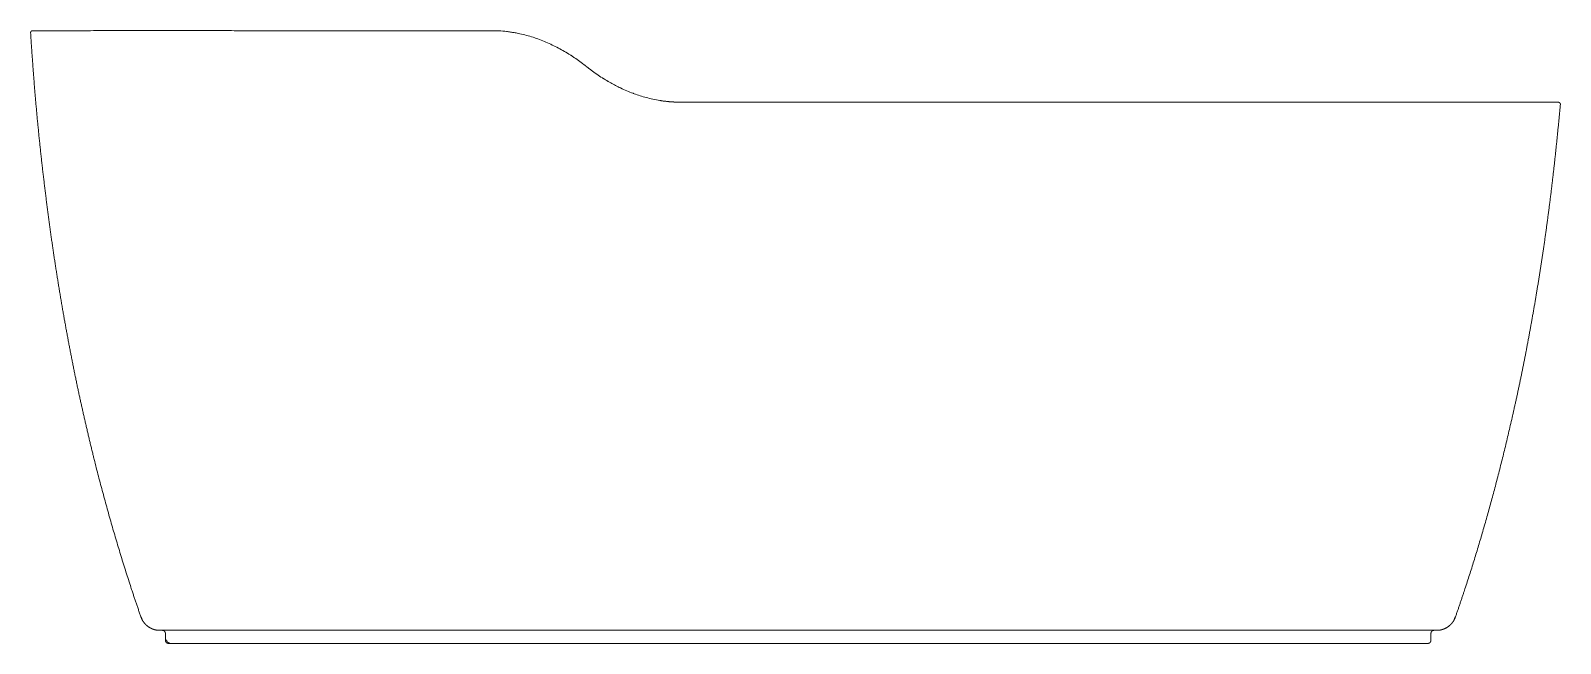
# Model space of a CAD drawing. Header units: millimetres. Extents: x 368 to 518, y -270 to -81.
# Drawn here: x 367.7 to 517.7, y -270 to -210 of the extents above; entities that cross this region are included whole.
import ezdxf

# ---------------------------------------------------------------- set-up
doc = ezdxf.new("R2010")
doc.units = ezdxf.units.MM
doc.header["$LTSCALE"] = 0.3
doc.layers.get('0').update_dxf_attribs({"lineweight": 18})

# ---------------------------------------------------------------- blocks, each defined once
blk = doc.blocks.new('FUNNY WEST front')
for p, q in [((-63.72, 0.3), (-63.72, 0.3)), ((-63.42, 0), (-63.42, 0)), ((28.05, 0), (30.2, 0)), ((30.2, 0), (35.9, 0)), ((35.9, 0), (38.05, 0)), ((60.05, 0), (60.05, 0)), ((60.35, 0.98), (60.35, 0.98))]:
    blk.add_line(p, q)
for points, degree in [([(-76.73, 60), (-76.77, 60), (-76.85, 59.97), (-76.91, 59.91), (-76.94, 59.83), (-76.93, 59.79)], 2), ([(73.03, 52.78), (73.03, 52.8), (73.03, 52.84), (73.02, 52.88), (72.99, 52.92), (72.97, 52.95), (72.93, 52.97), (72.89, 52.99), (72.85, 53), (72.83, 53)], 2), ([(-66.1, 2.61), (-66.06, 2.49), (-66.01, 2.37), (-65.95, 2.26)], 3), ([(62.58, 2.26), (62.64, 2.37), (62.69, 2.49), (62.73, 2.61)], 3), ([(-64.3, 1.28), (60.65, 1.28)], 1), ([(-64.02, 1.28), (-63.99, 1.28), (-63.93, 1.27), (-63.87, 1.25), (-63.83, 1.22), (-63.78, 1.17), (-63.75, 1.13), (-63.73, 1.07), (-63.72, 1.01), (-63.72, 0.98)], 2), ([(-63.72, 0.98), (-63.72, 0.3)], 1), ([(-63.42, 0), (-63.42, 0), (-63.41, 0)], 2), ([(-61.92, 0), (-63.42, 0)], 1), ([(58.21, 0), (58.19, 0), (58.18, 0)], 2), ([(58.24, 0), (58.22, 0), (58.21, 0)], 2), ([(58.51, 0), (58.5, 0), (58.48, 0)], 2), ([(58.55, 0), (58.55, 0), (58.51, 0)], 2), ([(60.05, 0), (58.55, 0)], 1), ([(59.69, 0), (59.7, 0), (59.72, 0)], 2), ([(59.95, 0), (60.05, 0), (60.05, 0)], 2), ([(60.05, 0), (60.08, 0), (60.14, 0.01), (60.19, 0.03), (60.24, 0.07), (60.28, 0.11), (60.31, 0.16), (60.34, 0.21), (60.35, 0.27), (60.35, 0.3)], 2), ([(60.34, 0.98), (60.34, 1.01), (60.35, 1.04)], 2), ([(60.35, 0.98), (60.35, 1.01), (60.36, 1.07), (60.38, 1.13), (60.41, 1.17), (60.46, 1.22), (60.51, 1.25), (60.56, 1.27), (60.62, 1.28), (60.65, 1.28)], 2), ([(60.35, 0.3), (60.35, 0.98)], 1), ([(60.65, 1.28), (60.93, 1.28)], 1)]:
    blk.add_open_spline(points, degree=degree)
for points, degree, knots in [([(-32.54, 60), (-35.44, 60), (-38.33, 60), (-41.95, 60), (-42.68, 60), (-43.76, 60), (-44.12, 60), (-44.85, 60), (-45.21, 60), (-46.29, 60), (-47.01, 60), (-48.44, 60), (-49.15, 60), (-51.25, 60), (-52.63, 60), (-54.65, 60), (-55.32, 60), (-56.65, 60), (-57.31, 60.01), (-59.24, 60.01), (-60.49, 60.01), (-61.99, 60.01), (-62.28, 60.01), (-62.87, 60.01), (-63.16, 60.01), (-64.01, 60.01), (-64.56, 60.01), (-66.17, 60.01), (-67.18, 60.01), (-68.59, 60.01), (-69.05, 60.01), (-69.93, 60.01), (-70.35, 60.01), (-71.56, 60), (-72.28, 60), (-73.25, 60), (-73.55, 60), (-74.11, 60), (-74.37, 60), (-75.07, 60), (-75.45, 60), (-75.89, 60), (-76.02, 60), (-76.17, 60), (-76.21, 60), (-76.29, 60), (-76.33, 60), (-76.61, 60), (-76.73, 60), (-76.73, 60)], 3, [0, 0, 0, 0, 0.125, 0.125, 0.15625, 0.15625, 0.171875, 0.171875, 0.1875, 0.1875, 0.21875, 0.21875, 0.25, 0.25, 0.3125, 0.3125, 0.34375, 0.34375, 0.375, 0.375, 0.4375, 0.4375, 0.453125, 0.453125, 0.46875, 0.46875, 0.5, 0.5, 0.5625, 0.5625, 0.59375, 0.59375, 0.625, 0.625, 0.6875, 0.6875, 0.71875, 0.71875, 0.75, 0.75, 0.8125, 0.8125, 0.84375, 0.84375, 0.859375, 0.859375, 0.875, 0.875, 1, 1, 1, 1]), ([(-29.52, 59.81), (-29.64, 59.83), (-29.77, 59.85), (-30.02, 59.89), (-30.14, 59.91), (-30.52, 59.95), (-30.77, 59.97), (-31.27, 60), (-31.53, 60), (-32.03, 60), (-32.29, 60), (-32.54, 60)], 3, [0, 0, 0, 0, 0.125, 0.125, 0.25, 0.25, 0.5, 0.5, 0.75, 0.75, 1, 1, 1, 1]), ([(-76.93, 59.79), (-76.68, 55.82), (-76.33, 51.95), (-75.97, 48.07), (-75.5, 44.29), (-75.04, 40.51), (-74.47, 36.83), (-73.9, 33.14), (-73.22, 29.56), (-72.55, 25.97), (-71.76, 22.5), (-70.98, 19.02), (-69.2, 12.28), (-67.22, 5.75), (-66.12, 2.61)], 2, [0, 0, 0, 0.125, 0.125, 0.25, 0.25, 0.375, 0.375, 0.5, 0.5, 0.625, 0.625, 0.75, 0.875, 1, 1, 1]), ([(-19.34, 54.51), (-19.67, 54.67), (-20.01, 54.86), (-20.37, 55.07), (-20.47, 55.12), (-20.59, 55.2), (-20.71, 55.27), (-20.81, 55.33), (-21.04, 55.48), (-21.44, 55.74), (-21.85, 56.04), (-22.09, 56.22), (-22.16, 56.27), (-22.19, 56.29), (-22.21, 56.31), (-22.28, 56.36), (-22.36, 56.43), (-22.45, 56.49), (-22.49, 56.53), (-22.51, 56.55), (-22.52, 56.56), (-22.53, 56.56), (-22.54, 56.57), (-22.58, 56.6), (-22.66, 56.66), (-22.75, 56.74), (-22.82, 56.79), (-22.85, 56.81), (-22.87, 56.82), (-22.89, 56.84), (-22.95, 56.88), (-23.1, 56.99), (-23.28, 57.12), (-23.44, 57.24), (-23.52, 57.29), (-23.57, 57.32), (-23.68, 57.4), (-23.81, 57.49), (-23.95, 57.58), (-24.05, 57.64), (-24.31, 57.8), (-24.94, 58.17), (-25.94, 58.69), (-27.19, 59.21), (-28.27, 59.54), (-29.05, 59.72), (-29.39, 59.79), (-29.52, 59.81)], 3, [0, 0, 0, 0, 0.093966, 0.101248, 0.108531, 0.123095, 0.13766, 0.144942, 0.152225, 0.210483, 0.268742, 0.283306, 0.288768, 0.290589, 0.292409, 0.297871, 0.312436, 0.319718, 0.32518, 0.327, 0.32791, 0.328593, 0.329105, 0.330641, 0.341565, 0.356129, 0.361591, 0.363412, 0.365232, 0.366598, 0.370694, 0.385259, 0.414388, 0.428953, 0.436235, 0.439876, 0.443517, 0.472647, 0.479929, 0.487211, 0.501776, 0.560034, 0.676551, 0.793068, 0.909586, 0.967844, 1, 1, 1, 1]), ([(-17.77, 53.83), (-17.8, 53.85), (-18.25, 54.01), (-18.78, 54.24), (-19.26, 54.47), (-19.34, 54.51)], 3, [0, 0, 0, 0, 0.059545, 0.847497, 1, 1, 1, 1]), ([(-12.54, 53), (-12.65, 53), (-12.82, 53), (-13.05, 53), (-13.21, 53), (-13.32, 53), (-13.37, 53), (-13.39, 53), (-13.4, 53), (-13.41, 53), (-13.42, 53), (-13.47, 53), (-13.58, 53), (-13.7, 53.01), (-13.8, 53.01), (-13.84, 53.01), (-13.86, 53.01), (-13.88, 53.02), (-14, 53.02), (-14.14, 53.03), (-14.28, 53.04), (-14.34, 53.05), (-14.44, 53.06), (-14.64, 53.08), (-14.86, 53.11), (-15.04, 53.13), (-15.13, 53.15), (-15.18, 53.16), (-15.67, 53.23), (-16.55, 53.43), (-17.38, 53.69), (-17.77, 53.83)], 3, [0, 0, 0, 0, 0.063704, 0.095555, 0.127407, 0.151296, 0.157268, 0.159259, 0.161249, 0.162743, 0.163862, 0.167222, 0.191111, 0.222962, 0.238888, 0.24486, 0.246851, 0.248842, 0.254814, 0.318518, 0.32648, 0.334443, 0.350369, 0.382221, 0.445925, 0.477776, 0.485739, 0.493702, 0.509628, 0.764442, 1, 1, 1, 1]), ([(0, 53), (-2.09, 53), (-4.7, 53), (-7.84, 53), (-9.4, 53), (-10.71, 53), (-11.62, 53), (-12.15, 53), (-12.41, 53), (-12.54, 53)], 3, [0, 0, 0, 0, 0.5, 0.625, 0.75, 0.875, 0.9375, 0.96875, 1, 1, 1, 1]), ([(70.35, 53), (70.36, 53), (70.29, 53), (70.14, 53), (70.11, 53), (70.04, 53), (70, 53), (69.9, 53), (69.85, 53), (69.72, 53), (69.64, 53), (69.37, 53), (69.14, 53), (68.73, 53), (68.58, 53), (68.27, 53), (68.1, 53), (67.2, 53), (66.31, 53), (64.99, 53), (64.72, 53), (64.15, 53), (63.85, 53), (62.94, 53), (62.3, 53), (60.29, 53), (58.82, 53), (56.81, 53), (56.4, 53), (55.57, 53), (55.15, 53), (53.88, 53), (53.01, 53), (51.23, 53), (50.33, 53), (48.93, 53), (48.47, 53), (47.52, 53), (47.04, 53), (45.6, 53), (44.63, 53), (43.19, 53), (42.7, 53), (41.74, 53), (41.25, 53), (40.53, 53), (40.28, 53), (39.8, 53), (39.56, 53), (38.83, 53), (38.35, 53), (36.89, 53), (35.92, 53), (31.07, 53), (27.19, 53), (19.42, 53), (15.54, 53), (9.71, 53), (7.77, 53), (4.86, 53), (3.88, 53), (1.94, 53), (0.97, 53), (0, 53)], 3, [0, 0, 0, 0, 0.0625, 0.0625, 0.078125, 0.078125, 0.09375, 0.09375, 0.109375, 0.109375, 0.125, 0.125, 0.15625, 0.15625, 0.171875, 0.171875, 0.1875, 0.1875, 0.25, 0.25, 0.265625, 0.265625, 0.28125, 0.28125, 0.3125, 0.3125, 0.375, 0.375, 0.390625, 0.390625, 0.40625, 0.40625, 0.4375, 0.4375, 0.46875, 0.46875, 0.484375, 0.484375, 0.5, 0.5, 0.53125, 0.53125, 0.546875, 0.546875, 0.5625, 0.5625, 0.570312, 0.570312, 0.578125, 0.578125, 0.59375, 0.59375, 0.625, 0.625, 0.75, 0.75, 0.875, 0.875, 0.9375, 0.9375, 0.96875, 0.96875, 1, 1, 1, 1]), ([(62.75, 2.61), (63.73, 5.4), (65.51, 11.17), (67.13, 17.12), (68.58, 23.24), (69.23, 26.38), (69.87, 29.52), (70.43, 32.75), (70.99, 35.97), (71.47, 39.27), (71.94, 42.57), (72.33, 45.95), (72.72, 49.33), (73.03, 52.78)], 2, [0, 0, 0, 0.125, 0.25, 0.375, 0.5, 0.5, 0.625, 0.625, 0.75, 0.75, 0.875, 0.875, 1, 1, 1]), ([(72.83, 53), (72.74, 53), (72.39, 53), (71.6, 53), (70.83, 53), (70.35, 53)], 3, [0, 0, 0, 0, 0.119255, 0.472684, 1, 1, 1, 1]), ([(-66.12, 2.61), (-66.07, 2.47), (-66.01, 2.34), (-65.94, 2.2), (-65.85, 2.08), (-65.76, 1.96), (-65.54, 1.74), (-65.29, 1.56), (-65.15, 1.49), (-65.01, 1.42), (-64.87, 1.37), (-64.73, 1.33), (-64.58, 1.3), (-64.44, 1.28), (-64.3, 1.28)], 2, [0, 0, 0, 0.125, 0.125, 0.25, 0.25, 0.375, 0.5, 0.625, 0.625, 0.75, 0.75, 0.875, 0.875, 1, 1, 1]), ([(60.93, 1.28), (61.07, 1.28), (61.21, 1.3), (61.36, 1.33), (61.5, 1.37), (61.65, 1.42), (61.92, 1.56), (62.17, 1.74), (62.28, 1.85), (62.39, 1.96), (62.48, 2.08), (62.57, 2.2), (62.64, 2.34), (62.71, 2.47), (62.75, 2.61)], 2, [0, 0, 0, 0.125, 0.125, 0.25, 0.25, 0.375, 0.5, 0.625, 0.625, 0.75, 0.75, 0.875, 0.875, 1, 1, 1]), ([(-63.72, 0.3), (-63.72, 0.27), (-63.71, 0.21), (-63.68, 0.16), (-63.65, 0.11), (-63.61, 0.07), (-63.56, 0.03), (-63.5, 0.01), (-63.45, 0), (-63.42, 0)], 2, [0, 0, 0, 0.1250035, 0.250007, 0.3750105, 0.500014, 0.6250175, 0.750021, 0.8750245, 0.9999717, 0.9999717, 0.9999717]), ([(-63.42, 0), (-63.41, 0), (-63.21, 0), (-63.09, 0), (-63.08, 0), (-63.06, 0), (-63.05, 0)], 2, [0, 0, 0, 0.0625, 0.09375, 0.0976562, 0.0976562, 0.1015625, 0.1015625, 0.1015625]), ([(-63.05, 0), (-63.03, 0), (-63, 0), (-62.9, 0), (-62.67, 0), (-62.38, 0), (-62.02, 0), (-61.6, 0), (-61.11, 0), (-60.56, 0), (-59.94, 0), (-59.27, 0), (-58.54, 0), (-57.75, 0), (-56.91, 0), (-56.01, 0), (-55.07, 0), (-54.08, 0), (-53.05, 0), (-51.98, 0), (-50.87, 0), (-49.72, 0), (-48.55, 0), (-47.34, 0), (-46.12, 0), (-44.87, 0), (-43.6, 0), (-42.32, 0), (-41.02, 0), (-40.21, 0), (-40.05, 0), (-39.99, 0), (-39.89, 0), (-39.83, 0), (-39.72, 0), (-39.39, 0), (-39.07, 0), (-37.77, 0), (-36.47, 0), (-33.87, 0), (-26.06, 0), (-10.43, 0), (0, 0)], 2, [0.1015625, 0.1015625, 0.1015625, 0.1054688, 0.109375, 0.125, 0.140625, 0.15625, 0.171875, 0.1875, 0.203125, 0.21875, 0.234375, 0.25, 0.265625, 0.28125, 0.296875, 0.3125, 0.328125, 0.34375, 0.359375, 0.375, 0.390625, 0.40625, 0.421875, 0.4375, 0.453125, 0.46875, 0.484375, 0.5, 0.515625, 0.5195312, 0.5195312, 0.5214844, 0.5214844, 0.5234375, 0.5234375, 0.53125, 0.53125, 0.5625, 0.5625, 0.625, 0.75, 1, 1, 1]), ([(0, 0), (-10.4, 0), (-26, 0), (-33.79, 0), (-36.39, 0), (-37.68, 0), (-38.99, 0), (-39.3, 0), (-39.64, 0), (-39.88, 0), (-39.95, 0), (-40.1, 0), (-40.26, 0), (-40.87, 0), (-42.69, 0), (-45.07, 0), (-47.38, 0), (-49.59, 0), (-51.68, 0), (-53.62, 0), (-55.39, 0), (-56.97, 0), (-58.35, 0), (-59.5, 0), (-60.42, 0), (-61.1, 0), (-61.42, 0), (-61.53, 0), (-61.55, 0), (-61.57, 0), (-61.61, 0), (-61.71, 0), (-61.91, 0), (-61.92, 0)], 2, [0, 0, 0, 0.25, 0.375, 0.4375, 0.4375, 0.46875, 0.46875, 0.476562, 0.476562, 0.480469, 0.480469, 0.484375, 0.484375, 0.5, 0.53125, 0.5625, 0.59375, 0.625, 0.65625, 0.6875, 0.71875, 0.75, 0.78125, 0.8125, 0.84375, 0.875, 0.890625, 0.898438, 0.898438, 0.90625, 0.90625, 0.9375, 1, 1, 1]), ([(0, 0), (1.6, 0), (2.88, 0), (4.19, 0), (5.75, 0), (6.81, 0), (8.63, 0), (10.49, 0), (11.5, 0)], 2, [0, 0, 0, 0.25, 0.25, 0.5, 0.5, 0.75, 0.75, 1, 1, 1]), ([(11.47, 0), (10.51, 0), (8.6, 0), (6.78, 0), (5.73, 0), (4.17, 0), (2.86, 0), (1.6, 0), (0, 0)], 2, [0, 0, 0, 0.25, 0.25, 0.5, 0.5, 0.75, 0.75, 1, 1, 1]), ([(58.18, 0), (58.13, 0), (57.99, 0), (57.71, 0), (57.17, 0), (56.46, 0), (55.6, 0), (54.57, 0), (53.41, 0), (52.1, 0), (50.67, 0), (49.11, 0), (47.46, 0), (45.71, 0), (43.88, 0), (41.98, 0), (39.06, 0), (37.05, 0), (36.8, 0), (36.55, 0), (36.47, 0), (36.02, 0), (35.48, 0), (34.95, 0), (33.89, 0), (30.69, 0), (20.01, 0), (11.47, 0)], 2, [0.0758499, 0.0758499, 0.0758499, 0.0923526, 0.1088553, 0.1418607, 0.174866, 0.2078714, 0.2408767, 0.2738821, 0.3068875, 0.3398928, 0.3728982, 0.4059035, 0.4389089, 0.4719143, 0.5049196, 0.537925, 0.6039357, 0.6039357, 0.612187, 0.612187, 0.6204384, 0.6204384, 0.636941, 0.636941, 0.6699464, 0.7359571, 1, 1, 1]), ([(11.5, 0), (20.06, 0), (30.76, 0), (33.97, 0), (35.04, 0), (35.57, 0), (36.11, 0), (36.56, 0), (36.64, 0), (36.91, 0), (37.18, 0), (38.24, 0), (40.36, 0), (42.43, 0), (44.45, 0), (46.39, 0), (48.26, 0), (50.02, 0), (51.67, 0), (53.2, 0), (54.17, 0), (54.84, 0), (55.83, 0), (56.92, 0), (57.84, 0), (58.6, 0), (59.17, 0), (59.47, 0), (59.58, 0), (59.64, 0), (59.68, 0), (59.69, 0)], 2, [0, 0, 0, 0.25, 0.3125, 0.34375, 0.34375, 0.359375, 0.359375, 0.3671875, 0.3671875, 0.375, 0.375, 0.40625, 0.4375, 0.46875, 0.5, 0.53125, 0.5625, 0.59375, 0.625, 0.65625, 0.66875, 0.6875, 0.71875, 0.75, 0.78125, 0.8125, 0.84375, 0.859375, 0.8671875, 0.875, 0.8789062, 0.8789062, 0.8789062]), ([(58.48, 0), (58.47, 0), (58.41, 0), (58.3, 0), (58.25, 0), (58.24, 0)], 2, [0, 0, 0, 0.00983922, 0.04284458, 0.05934726, 0.06484815, 0.06484815, 0.06484815]), ([(59.72, 0), (59.74, 0), (59.8, 0), (59.91, 0), (59.95, 0)], 2, [0.8828125, 0.8828125, 0.8828125, 0.890625, 0.90625, 0.9375, 0.9375, 0.9375])]:
    blk.add_open_spline(points, degree=degree, knots=knots)
blk.add_rational_spline([(-63.6, 0.34), (-63.6, 0.04), (-63.3, 0.04)], [1, 0.707106781193, 1], degree=2)
blk.add_rational_spline([(-63.6, 0.34), (-63.6, 0.04), (-63.3, 0.04)], [1, 0.707106781193, 1], degree=2)

msp = doc.modelspace()

# ---------------------------------------------------------------- block references
msp.add_blockref('FUNNY WEST front', (444.67, -269.99))

doc.saveas('drawing.dxf')
